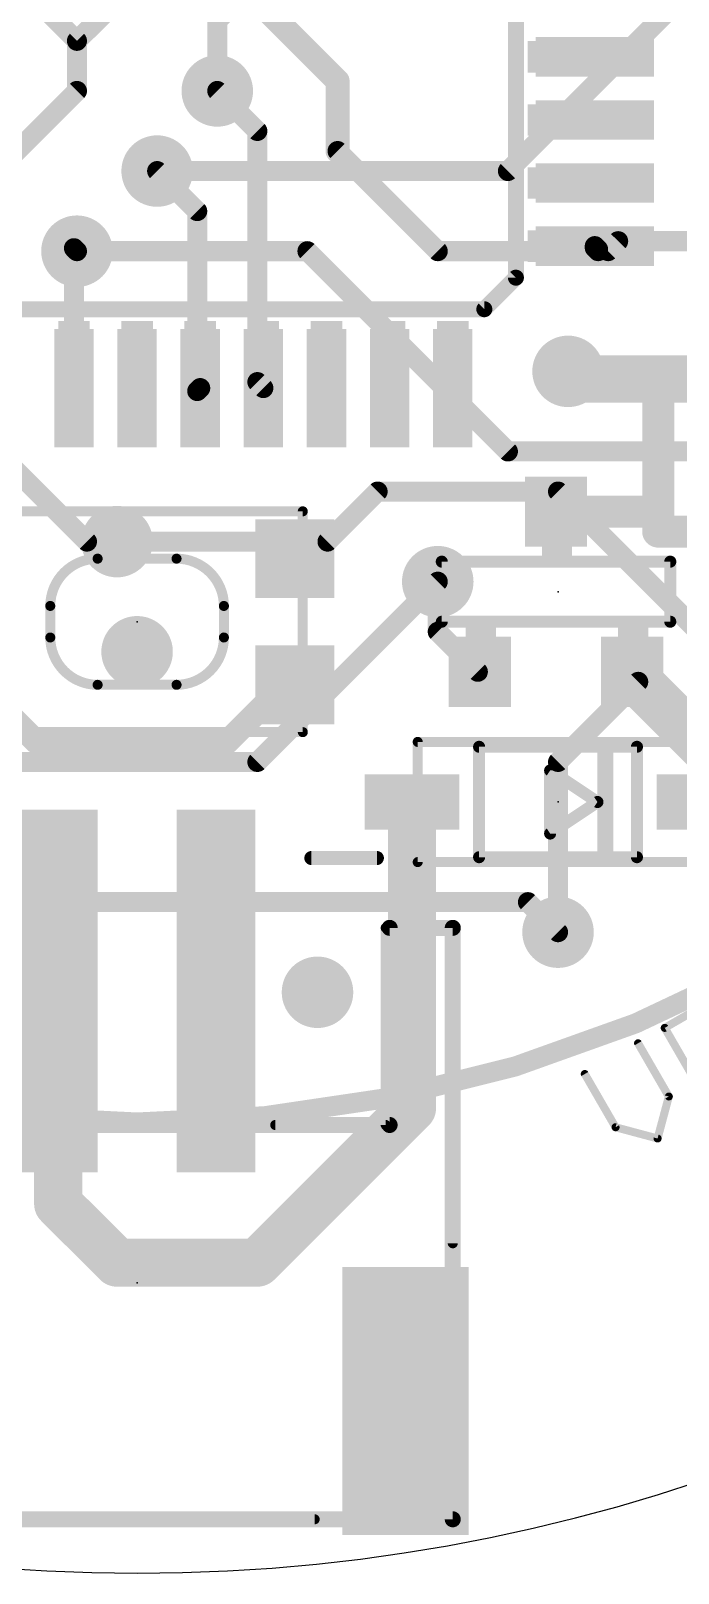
# Model space of a CAD drawing. Extents: x -22.4 to 22.3, y -22.2 to 22.2.
# Drawn here: x -1.35 to 6.86, y -22.23 to -2.67 of the extents above; entities that cross this region are included whole.
import ezdxf

# ---------------------------------------------------------------- set-up
doc = ezdxf.new("R2010")
doc.units = 0
for name, color, linetype in [('1', 12, 'CONTINUOUS'), ('16', 132, 'CONTINUOUS'), ('18', 110, 'CONTINUOUS'), ('20', 53, 'CONTINUOUS'), ('21', 53, 'CONTINUOUS'), ('23', 53, 'CONTINUOUS'), ('51', 53, 'CONTINUOUS')]:
    doc.layers.add(name, color=color, linetype=linetype)

# ---------------------------------------------------------------- blocks, each defined once
blk = doc.blocks.new('RECT')
blk.add_solid([(-0.5, -0.5), (0.5, -0.5), (-0.5, 0.5), (0.5, 0.5)])
blk = doc.blocks.new('ROUNDV')
at = {"const_width": 0.5}
blk.add_lwpolyline([(0, -0.25, 1), (0, 0.25, 1), (0, -0.25)], format="xyb", dxfattribs=at)

msp = doc.modelspace()

# ---------------------------------------------------------------- linework, layer by layer
at = {"layer": '1'}
for points, const_width in [([(-0.762, -2.794), (-4.559, 1.003)], 0.254), ([(-0.762, -2.794), (0.5715, -1.4605)], 0.254), ([(2.54, -3.302), (0.6985, -1.4605)], 0.3048), ([(-0.762, -2.794), (-0.762, -3.429)], 0.254), ([(-0.762, -3.429), (-3.2, -5.867)], 0.254), ([(1.016, -3.429), (1.524, -3.937)], 0.254), ([(2.54, -4.191), (2.54, -3.302)], 0.3048), ([(1.524, -3.937), (1.524, -7.121)], 0.254), ([(3.81, -5.461), (2.54, -4.191)], 0.254), ([(0.254, -4.445), (0.762, -4.953)], 0.254), ([(0.762, -4.953), (0.762, -7.235)], 0.254), ([(5.8, -5.397), (5.8, -5.419)], 0.254), ([(5.8, -5.397), (5.842, -5.439)], 0.254), ([(5.969, -5.461), (6.096, -5.334)], 0.254), ([(6.096, -5.334), (8.128, -5.334)], 0.254), ([(-0.8, -5.423), (-0.8, -7.197)], 0.254), ([(-0.762, -5.461), (-0.8, -5.423)], 0.254), ([(5.842, -5.461), (3.81, -5.461)], 0.254), ([(5.8, -5.419), (5.842, -5.461)], 0.254), ([(5.842, -5.439), (5.842, -5.461)], 0.254), ([(5.842, -5.461), (5.969, -5.461)], 0.254), ([(5.461, -7.178), (5.461, -6.985)], 0.4064), ([(1.524, -7.121), (1.6, -7.197)], 0.254), ([(6.604, -7.178), (5.461, -7.178)], 0.4064), ([(6.604, -7.178), (7.717, -7.178)], 0.4064), ([(6.604, -8.763), (6.604, -7.178)], 0.4064), ([(0.762, -7.235), (0.8, -7.197)], 0.254), ([(0.762, -7.235), (0.762, -7.366)], 0.254), ([(-0.635, -9.144), (-1.6, -8.179)], 0.254), ([(6.604, -8.763), (5.3086, -8.763)], 0.4064), ([(6.604, -9.017), (6.604, -8.763)], 0.4064), ([(7.747, -9.017), (6.604, -9.017)], 0.4064), ([(-0.254, -9.144), (-0.635, -9.144)], 0.254), ([(3.81, -9.652), (3.81, -10.287)], 0.254), ([(3.81, -10.287), (4.318, -10.795)], 0.254), ([(6.2738, -10.795), (6.2738, -10.8458)], 0.6096), ([(6.2738, -10.8458), (6.35, -10.922)], 0.6096), ([(4.318, -10.795), (4.3434, -10.795)], 0.254), ([(6.35, -10.922), (7.184, -11.756)], 0.6096), ([(-2, -10.96), (-1.276, -11.684)], 0.3048), ([(1.143, -11.684), (1.867, -10.96)], 0.3048), ([(1.867, -10.96), (2, -10.96)], 0.3048), ([(2.032, -10.96), (2, -10.96)], 0.3048), ([(2.032, -10.96), (2.032, -11.049)], 0.3048), ([(6.35, -10.922), (5.334, -11.938)], 0.254), ([(-1.276, -11.684), (1.143, -11.684)], 0.3048), ([(5.334, -11.938), (5.334, -12.319)], 0.254), ([(3.484, -12.446), (3.484, -16.328)], 0.6096), ([(5.334, -12.319), (5.3086, -12.319)], 0.254), ([(5.334, -12.319), (5.334, -14.097)], 0.254), ([(-1, -17.542), (-1, -14.842)], 0.6096), ([(3.484, -16.328), (1.524, -18.288)], 0.6096), ([(-0.254, -18.288), (-1, -17.542)], 0.6096), ([(1.524, -18.288), (-0.254, -18.288)], 0.6096)]:
    msp.add_lwpolyline(points, dxfattribs=dict(at, const_width=const_width))
for points, const_width in [([(-16.51, 0, 0.4142), (0, -16.51)], 0.254), ([(0, -16.51, 0.4142), (16.51, 0)], 0.254), ([(-0.6985, -2.794, 1), (-0.8255, -2.794)], 0.127), ([(-0.8069, -2.7491, 1), (-0.7171, -2.8389)], 0.127), ([(-0.8069, -2.8389, 1), (-0.7171, -2.7491)], 0.127), ([(-0.7171, -3.4739, 1), (-0.8069, -3.3841)], 0.127), ([(1.0609, -3.3841, 1), (0.9711, -3.4739)], 0.127), ([(2.6162, -3.302, 1), (2.4638, -3.302)], 0.1524), ([(2.4861, -3.3559, 1), (2.5939, -3.2481)], 0.1524), ([(-0.8255, -3.429, 1), (-0.6985, -3.429)], 0.127), ([(1.5875, -3.937, 1), (1.4605, -3.937)], 0.127), ([(1.4791, -3.9819, 1), (1.5689, -3.8921)], 0.127), ([(2.5849, -4.1461, 1), (2.4951, -4.2359)], 0.127), ([(2.4638, -4.191, 1), (2.6162, -4.191)], 0.1524), ([(0.2989, -4.4001, 1), (0.2091, -4.4899)], 0.127), ([(0.8255, -4.953, 1), (0.6985, -4.953)], 0.127), ([(0.7171, -4.9979, 1), (0.8069, -4.9081)], 0.127), ([(5.8635, -5.397, 1), (5.7365, -5.397)], 0.127), ([(5.8449, -5.3521, 1), (5.7551, -5.4419)], 0.127), ([(6.096, -5.2705, 1), (6.096, -5.3975)], 0.127), ([(6.1409, -5.3789, 1), (6.0511, -5.2891)], 0.127), ([(-0.7365, -5.423, 1), (-0.8635, -5.423)], 0.127), ([(-0.7551, -5.3781, 1), (-0.8449, -5.4679)], 0.127), ([(-0.8069, -5.5059, 1), (-0.7171, -5.4161)], 0.127), ([(3.81, -5.3975, 1), (3.81, -5.5245)], 0.127), ([(3.7651, -5.5059, 1), (3.8549, -5.4161)], 0.127), ([(5.8449, -5.3741, 1), (5.7551, -5.4639)], 0.127), ([(5.7365, -5.419, 1), (5.8635, -5.419)], 0.127), ([(5.9055, -5.439, 1), (5.7785, -5.439)], 0.127), ([(5.842, -5.3975, 1), (5.842, -5.5245)], 0.127), ([(5.7785, -5.461, 1), (5.9055, -5.461)], 0.127), ([(5.7971, -5.4839, 1), (5.8869, -5.3941)], 0.127), ([(5.7971, -5.5059, 1), (5.8869, -5.4161)], 0.127), ([(5.842, -5.5245, 1), (5.842, -5.3975)], 0.127), ([(5.9241, -5.4161, 1), (6.0139, -5.5059)], 0.127), ([(5.969, -5.5245, 1), (5.969, -5.3975)], 0.127), ([(5.5626, -6.985, 1), (5.3594, -6.985)], 0.2032), ([(1.5689, -7.0761, 1), (1.4791, -7.1659)], 0.127), ([(5.461, -7.0764, 1), (5.461, -7.2796)], 0.2032), ([(6.604, -7.0764, 1), (6.604, -7.2796)], 0.2032), ([(6.7056, -7.178, 1), (6.5024, -7.178)], 0.2032), ([(6.604, -7.2796, 1), (6.604, -7.0764)], 0.2032), ([(-0.8635, -7.197, 1), (-0.7365, -7.197)], 0.127), ([(0.8255, -7.235, 1), (0.6985, -7.235)], 0.127), ([(0.7171, -7.1901, 1), (0.8069, -7.2799)], 0.127), ([(0.6985, -7.235, 1), (0.8255, -7.235)], 0.127), ([(0.8449, -7.2419, 1), (0.7551, -7.1521)], 0.127), ([(1.4605, -7.121, 1), (1.5875, -7.121)], 0.127), ([(1.5551, -7.2419, 1), (1.6449, -7.1521)], 0.127), ([(5.3594, -7.178, 1), (5.5626, -7.178)], 0.2032), ([(0.6985, -7.366, 1), (0.8255, -7.366)], 0.127), ([(5.3086, -8.6614, 1), (5.3086, -8.8646)], 0.2032), ([(6.7056, -8.763, 1), (6.5024, -8.763)], 0.2032), ([(6.604, -8.8646, 1), (6.604, -8.6614)], 0.2032), ([(6.5024, -8.763, 1), (6.7056, -8.763)], 0.2032), ([(6.604, -8.9154, 1), (6.604, -9.1186)], 0.2032), ([(6.5024, -9.017, 1), (6.7056, -9.017)], 0.2032), ([(-0.635, -9.0805, 1), (-0.635, -9.2075)], 0.127), ([(-0.6799, -9.1889, 1), (-0.5901, -9.0991)], 0.127), ([(-0.254, -9.2075, 1), (-0.254, -9.0805)], 0.127), ([(3.8735, -9.652, 1), (3.7465, -9.652)], 0.127), ([(3.8549, -10.2421, 1), (3.7651, -10.3319)], 0.127), ([(3.7465, -10.287, 1), (3.8735, -10.287)], 0.127), ([(6.3816, -10.738, 1), (6.166, -10.9536)], 0.3048), ([(6.4262, -10.795, 1), (6.1214, -10.795)], 0.3048), ([(4.318, -10.7315, 1), (4.318, -10.8585)], 0.127), ([(4.2731, -10.8399, 1), (4.3629, -10.7501)], 0.127), ([(4.3434, -10.8585, 1), (4.3434, -10.7315)], 0.127), ([(6.1214, -10.8458, 1), (6.4262, -10.8458)], 0.3048), ([(6.4578, -10.8142, 1), (6.2422, -11.0298)], 0.3048), ([(6.2422, -11.0298, 1), (6.4578, -10.8142)], 0.3048), ([(1.867, -10.8838, 1), (1.867, -11.0362)], 0.1524), ([(1.9209, -11.0139, 1), (1.8131, -10.9061)], 0.1524), ([(2, -10.8838, 1), (2, -11.0362)], 0.1524), ([(2.1082, -10.96, 1), (1.9558, -10.96)], 0.1524), ([(2, -11.0362, 1), (2, -10.8838)], 0.1524), ([(2.032, -11.0362, 1), (2.032, -10.8838)], 0.1524), ([(6.3949, -10.9669, 1), (6.3051, -10.8771)], 0.127), ([(1.9558, -11.049, 1), (2.1082, -11.049)], 0.1524), ([(-1.276, -11.6078, 1), (-1.276, -11.7602)], 0.1524), ([(1.143, -11.7602, 1), (1.143, -11.6078)], 0.1524), ([(-1.3299, -11.7379, 1), (-1.2221, -11.6301)], 0.1524), ([(1.0891, -11.6301, 1), (1.1969, -11.7379)], 0.1524), ([(5.3975, -11.938, 1), (5.2705, -11.938)], 0.127), ([(5.2891, -11.8931, 1), (5.3789, -11.9829)], 0.127), ([(3.6364, -12.446, 1), (3.3316, -12.446)], 0.3048), ([(5.3086, -12.2555, 1), (5.3086, -12.3825)], 0.127), ([(5.3975, -12.319, 1), (5.2705, -12.319)], 0.127), ([(5.2705, -12.319, 1), (5.3975, -12.319)], 0.127), ([(5.334, -12.3825, 1), (5.334, -12.2555)], 0.127), ([(5.2705, -14.097, 1), (5.3975, -14.097)], 0.127), ([(-0.8476, -14.842, 1), (-1.1524, -14.842)], 0.3048), ([(3.5918, -16.4358, 1), (3.3762, -16.2202)], 0.3048), ([(3.3316, -16.328, 1), (3.6364, -16.328)], 0.3048), ([(0, -16.4465, 1), (0, -16.5735)], 0.127), ([(0, -16.5735, 1), (0, -16.4465)], 0.127), ([(-0.8922, -17.4342, 1), (-1.1078, -17.6498)], 0.3048), ([(-1.1524, -17.542, 1), (-0.8476, -17.542)], 0.3048), ([(-0.254, -18.1356, 1), (-0.254, -18.4404)], 0.3048), ([(1.524, -18.4404, 1), (1.524, -18.1356)], 0.3048), ([(-0.3618, -18.3958, 1), (-0.1462, -18.1802)], 0.3048), ([(1.4162, -18.1802, 1), (1.6318, -18.3958)], 0.3048)]:
    msp.add_lwpolyline(points, format="xyb", dxfattribs=dict(at, const_width=const_width))
at = {"layer": '16'}
for points, const_width in [([(-16.51, 0, 0.4142), (0, -16.51)], 0.254), ([(0, -16.51, 0.4142), (16.51, 0)], 0.254), ([(0.9525, -3.429, 1), (1.0795, -3.429)], 0.127), ([(0.254, -4.3815, 1), (0.254, -4.5085)], 0.127), ([(4.6541, -4.4001, 1), (4.7439, -4.4899)], 0.127), ([(4.699, -4.5085, 1), (4.699, -4.3815)], 0.127), ([(-0.762, -5.3975, 1), (-0.762, -5.5245)], 0.127), ([(2.2039, -5.4161, 1), (2.1141, -5.5059)], 0.127), ([(2.159, -5.5245, 1), (2.159, -5.3975)], 0.127), ([(5.461, -6.8834, 1), (5.461, -7.0866)], 0.2032), ([(4.699, -7.9375, 1), (4.699, -8.0645)], 0.127), ([(4.6541, -8.0459, 1), (4.7439, -7.9561)], 0.127), ([(3.048, -8.4455, 1), (3.048, -8.5725)], 0.127), ([(3.0929, -8.5539, 1), (3.0031, -8.4641)], 0.127), ([(5.3789, -8.4641, 1), (5.2891, -8.5539)], 0.127), ([(5.334, -8.5725, 1), (5.334, -8.4455)], 0.127), ([(-0.254, -9.0805, 1), (-0.254, -9.2075)], 0.127), ([(2.3681, -9.0991, 1), (2.4579, -9.1889)], 0.127), ([(2.413, -9.2075, 1), (2.413, -9.0805)], 0.127), ([(3.8549, -9.6969, 1), (3.7651, -9.6071)], 0.127), ([(1.4791, -11.8931, 1), (1.5689, -11.9829)], 0.127), ([(1.524, -12.0015, 1), (1.524, -11.8745)], 0.127), ([(4.9979, -13.6711, 1), (4.9081, -13.7609)], 0.127), ([(4.953, -13.7795, 1), (4.953, -13.6525)], 0.127), ([(5.2891, -14.1419, 1), (5.3789, -14.0521)], 0.127), ([(0, -16.4465, 1), (0, -16.5735)], 0.127), ([(0, -16.5735, 1), (0, -16.4465)], 0.127)]:
    msp.add_lwpolyline(points, format="xyb", dxfattribs=dict(at, const_width=const_width))
for points, const_width in [([(1.016, -2.54), (3.175, -0.381)], 0.254), ([(4.699, -4.445), (7.493, -1.651)], 0.254), ([(1.016, -3.429), (1.016, -2.54)], 0.254), ([(4.699, -4.445), (0.254, -4.445)], 0.254), ([(2.159, -5.461), (-0.762, -5.461)], 0.254), ([(4.699, -8.001), (2.159, -5.461)], 0.254), ([(5.461, -6.985), (12.446, -6.985)], 0.4064), ([(11.303, -8.001), (4.699, -8.001)], 0.254), ([(3.048, -8.509), (2.413, -9.144)], 0.254), ([(5.334, -8.509), (3.048, -8.509)], 0.254), ([(9.525, -12.7), (5.334, -8.509)], 0.254), ([(2.413, -9.144), (-0.254, -9.144)], 0.254), ([(3.81, -9.652), (1.524, -11.938)], 0.254), ([(1.524, -11.938), (-6.223, -11.938)], 0.254), ([(4.953, -13.716), (-6.35, -13.716)], 0.254), ([(5.334, -14.097), (4.953, -13.716)], 0.254)]:
    msp.add_lwpolyline(points, dxfattribs=dict(at, const_width=const_width))
at = {"layer": '20'}
for start, end in [(180, 270), (270, 0)]:
    msp.add_arc((0, 0), 22.225, start, end, dxfattribs=at)
at = {"layer": '21'}
for points, const_width in [([(4.8, 3.003), (4.8, -5.797)], 0.2032), ([(4.8, -5.797), (4.4, -6.197)], 0.2032), ([(4.4, -6.197), (-4.4, -6.197)], 0.2032), ([(-2.1, -8.76), (2.1, -8.76)], 0.127), ([(2.1, -8.76), (2.1, -11.56)], 0.127), ([(-0.5, -9.36), (0.5, -9.36)], 0.127), ([(3.8608, -10.16), (3.8608, -9.398)], 0.1524), ([(3.8608, -9.398), (6.7564, -9.398)], 0.1524), ([(6.7564, -9.398), (6.7564, -10.16)], 0.1524), ([(-1.1, -10.36), (-1.1, -9.96)], 0.127), ([(1.1, -9.96), (1.1, -10.36)], 0.127), ([(6.7564, -10.16), (3.8608, -10.16)], 0.1524), ([(0.5, -10.96), (-0.5, -10.96)], 0.127), ([(2.1, -11.56), (-2.1, -11.56)], 0.127), ([(3.556, -13.208), (3.556, -11.684)], 0.127), ([(3.556, -11.684), (7.112, -11.684)], 0.127), ([(2.2082, -13.1567), (3.0386, -13.1567)], 0.1778), ([(7.112, -13.208), (3.556, -13.208)], 0.127), ([(3.15, -16.542), (3.15, -14.042)], 0.127), ([(3.15, -14.042), (4, -14.042)], 0.127), ([(4, -14.042), (4, -18.042)], 0.127), ([(1.75, -16.542), (3.15, -16.542)], 0.127), ([(2.25, -21.542), (-2.25, -21.542)], 0.127)]:
    msp.add_lwpolyline(points, dxfattribs=dict(at, const_width=const_width))
for points, const_width in [([(4.7492, -5.797, 1), (4.8508, -5.797)], 0.1016), ([(4.8359, -5.8329, 1), (4.7641, -5.7611)], 0.1016), ([(4.3641, -6.1611, 1), (4.4359, -6.2329)], 0.1016), ([(4.4, -6.2478, 1), (4.4, -6.1462)], 0.1016), ([(2.1318, -8.76, 1), (2.0682, -8.76)], 0.0635), ([(2.1, -8.7918, 1), (2.1, -8.7282)], 0.0635), ([(-0.5, -9.36, 0.4142), (-1.1, -9.96)], 0.127), ([(-0.5, -9.3283, 1), (-0.5, -9.3918)], 0.0635), ([(-0.5, -9.3918, 1), (-0.5, -9.3283)], 0.0635), ([(1.1, -9.96, 0.4142), (0.5, -9.36)], 0.127), ([(0.5, -9.3283, 1), (0.5, -9.3918)], 0.0635), ([(0.5, -9.3918, 1), (0.5, -9.3283)], 0.0635), ([(3.8989, -9.398, 1), (3.8227, -9.398)], 0.0762), ([(3.8608, -9.3599, 1), (3.8608, -9.4361)], 0.0762), ([(6.7945, -9.398, 1), (6.7183, -9.398)], 0.0762), ([(6.7564, -9.4361, 1), (6.7564, -9.3599)], 0.0762), ([(-1.0683, -9.96, 1), (-1.1318, -9.96)], 0.0635), ([(-1.1318, -9.96, 1), (-1.0683, -9.96)], 0.0635), ([(1.1318, -9.96, 1), (1.0683, -9.96)], 0.0635), ([(1.0683, -9.96, 1), (1.1318, -9.96)], 0.0635), ([(3.8608, -10.1219, 1), (3.8608, -10.1981)], 0.0762), ([(3.8227, -10.16, 1), (3.8989, -10.16)], 0.0762), ([(6.7183, -10.16, 1), (6.7945, -10.16)], 0.0762), ([(6.7564, -10.1981, 1), (6.7564, -10.1219)], 0.0762), ([(-1.1, -10.36, 0.4142), (-0.5, -10.96)], 0.127), ([(-1.0683, -10.36, 1), (-1.1318, -10.36)], 0.0635), ([(-1.1318, -10.36, 1), (-1.0683, -10.36)], 0.0635), ([(0.5, -10.96, 0.4142), (1.1, -10.36)], 0.127), ([(1.1318, -10.36, 1), (1.0683, -10.36)], 0.0635), ([(1.0683, -10.36, 1), (1.1318, -10.36)], 0.0635), ([(-0.5, -10.9283, 1), (-0.5, -10.9918)], 0.0635), ([(-0.5, -10.9918, 1), (-0.5, -10.9283)], 0.0635), ([(0.5, -10.9283, 1), (0.5, -10.9918)], 0.0635), ([(0.5, -10.9918, 1), (0.5, -10.9283)], 0.0635), ([(2.0682, -11.56, 1), (2.1318, -11.56)], 0.0635), ([(2.1, -11.5918, 1), (2.1, -11.5282)], 0.0635), ([(3.5878, -11.684, 1), (3.5242, -11.684)], 0.0635), ([(3.556, -11.6523, 1), (3.556, -11.7158)], 0.0635), ([(2.2082, -13.1122, 1), (2.2082, -13.2011)], 0.0889), ([(3.0386, -13.2011, 1), (3.0386, -13.1122)], 0.0889), ([(3.556, -13.1762, 1), (3.556, -13.2398)], 0.0635), ([(3.5242, -13.208, 1), (3.5878, -13.208)], 0.0635), ([(3.15, -14.0102, 1), (3.15, -14.0738)], 0.0635), ([(3.1818, -14.042, 1), (3.1183, -14.042)], 0.0635), ([(4.0317, -14.042, 1), (3.9682, -14.042)], 0.0635), ([(4, -14.0738, 1), (4, -14.0102)], 0.0635), ([(1.75, -16.5103, 1), (1.75, -16.5738)], 0.0635), ([(3.1183, -16.542, 1), (3.1818, -16.542)], 0.0635), ([(3.15, -16.5738, 1), (3.15, -16.5103)], 0.0635), ([(3.9682, -18.042, 1), (4.0317, -18.042)], 0.0635), ([(2.25, -21.5738, 1), (2.25, -21.5103)], 0.0635)]:
    msp.add_lwpolyline(points, format="xyb", dxfattribs=dict(at, const_width=const_width))
at = {"layer": '23'}
for p in [(5.334, -9.779), (0, -10.16), (5.334, -12.446), (0, -18.542)]:
    msp.add_point(p, dxfattribs=at)
at = {"layer": '51'}
for points, const_width in [([(4.334, -13.146), (4.334, -11.746)], 0.1524), ([(4.334, -11.746), (6.334, -11.746)], 0.1524), ([(6.334, -11.746), (6.334, -13.146)], 0.1524), ([(5.234, -12.846), (5.234, -12.046)], 0.1524), ([(5.234, -12.046), (5.834, -12.446)], 0.1524), ([(5.834, -12.446), (5.234, -12.846)], 0.1524), ([(6.334, -13.146), (4.334, -13.146)], 0.1524), ([(3.2, -16.542), (3.2, -14.042)], 0.2032), ([(3.2, -14.042), (4, -14.042)], 0.2032), ([(4, -14.042), (4, -21.542)], 0.2032), ([(6.686, -15.3105), (7.1923, -15.0182)], 0.1016), ([(7.2707, -16.3233), (6.686, -15.3105)], 0.1016), ([(6.7382, -16.1806), (6.3484, -15.5054)], 0.1016), ([(5.6732, -15.8952), (6.063, -16.5704)], 0.1016), ([(6.5955, -16.7131), (6.7382, -16.1806)], 0.1016), ([(-3.2, -16.542), (3.2, -16.542)], 0.2032), ([(6.063, -16.5704), (6.5955, -16.7131)], 0.1016), ([(4, -21.542), (-4, -21.542)], 0.2032)]:
    msp.add_lwpolyline(points, dxfattribs=dict(at, const_width=const_width))
for points, const_width in [([(4.3721, -11.746, 1), (4.2959, -11.746)], 0.0762), ([(4.334, -11.7079, 1), (4.334, -11.7841)], 0.0762), ([(6.3721, -11.746, 1), (6.2959, -11.746)], 0.0762), ([(6.334, -11.7841, 1), (6.334, -11.7079)], 0.0762), ([(5.2721, -12.046, 1), (5.1959, -12.046)], 0.0762), ([(5.2551, -12.0143, 1), (5.2129, -12.0777)], 0.0762), ([(5.8551, -12.4777, 1), (5.8129, -12.4143)], 0.0762), ([(5.8129, -12.4777, 1), (5.8551, -12.4143)], 0.0762), ([(5.2129, -12.8143, 1), (5.2551, -12.8777)], 0.0762), ([(5.1959, -12.846, 1), (5.2721, -12.846)], 0.0762), ([(4.334, -13.1079, 1), (4.334, -13.1841)], 0.0762), ([(6.334, -13.1841, 1), (6.334, -13.1079)], 0.0762), ([(4.2959, -13.146, 1), (4.3721, -13.146)], 0.0762), ([(6.2959, -13.146, 1), (6.3721, -13.146)], 0.0762), ([(3.2508, -14.042, 1), (3.1492, -14.042)], 0.1016), ([(3.2, -13.9912, 1), (3.2, -14.0928)], 0.1016), ([(4.0508, -14.042, 1), (3.9492, -14.042)], 0.1016), ([(4, -14.0928, 1), (4, -13.9912)], 0.1016), ([(6.708, -15.2978, 1), (6.664, -15.3232)], 0.0508), ([(6.6733, -15.2885, 1), (6.6987, -15.3325)], 0.0508), ([(6.3704, -15.4927, 1), (6.3264, -15.5181)], 0.0508), ([(5.6952, -15.8825, 1), (5.6512, -15.9079)], 0.0508), ([(6.7627, -16.1872, 1), (6.7137, -16.174)], 0.0508), ([(6.7162, -16.1933, 1), (6.7602, -16.1679)], 0.0508), ([(3.1492, -16.542, 1), (3.2508, -16.542)], 0.1016), ([(3.2, -16.5928, 1), (3.2, -16.4912)], 0.1016), ([(6.0696, -16.5458, 1), (6.0565, -16.5949)], 0.0508), ([(6.041, -16.5831, 1), (6.085, -16.5577)], 0.0508), ([(6.571, -16.7065, 1), (6.6201, -16.7196)], 0.0508), ([(6.5889, -16.7376, 1), (6.6021, -16.6885)], 0.0508), ([(3.9492, -21.542, 1), (4.0508, -21.542)], 0.1016), ([(4, -21.5928, 1), (4, -21.4912)], 0.1016)]:
    msp.add_lwpolyline(points, format="xyb", dxfattribs=dict(at, const_width=const_width))

# ---------------------------------------------------------------- block references
at = {"layer": '1'}
for p, xscale, yscale, rotation in [((5.8, -2.997), 0.5, 1.5, 270), ((5.8, -3.797), 0.5, 1.5, 270), ((5.8, -4.597), 0.5, 1.5, 270), ((5.8, -5.397), 0.5, 1.5, 270), ((-0.8, -7.197), 1.5, 0.5, 270), ((0, -7.197), 1.5, 0.5, 270), ((0.8, -7.197), 1.5, 0.5, 270), ((1.6, -7.197), 1.5, 0.5, 270), ((2.4, -7.197), 1.5, 0.5, 270), ((3.2, -7.197), 1.5, 0.5, 270), ((4, -7.197), 1.5, 0.5, 270), ((5.3086, -8.763), 0.7874, 0.889, 180), ((4.3434, -10.795), 0.7874, 0.889, 180), ((6.2738, -10.795), 0.7874, 0.889, 180), ((3.484, -12.446), 1.2, 0.7, 180), ((7.184, -12.446), 1.2, 0.7, 180), ((3.4, -20.042), 3.4, 1.6, 270)]:
    msp.add_blockref('RECT', p, dxfattribs=dict(at, xscale=xscale, yscale=yscale, rotation=rotation))
at = {"layer": '1', "rotation": 180}
for p in [(2, -9.36), (2, -10.96)]:
    msp.add_blockref('RECT', p, dxfattribs=at)
at = {"layer": '1', "yscale": 4.6, "rotation": 180}
for p in [(-1, -14.842), (1, -14.842)]:
    msp.add_blockref('RECT', p, dxfattribs=at)
at = {"layer": '18', "xscale": 0.9064, "yscale": 0.9064}
for p in [(1.016, -3.429), (1.016, -3.429), (0.254, -4.445), (0.254, -4.445), (-0.762, -5.461), (-0.762, -5.461), (5.461, -6.985), (5.461, -6.985), (-0.254, -9.144), (-0.254, -9.144), (3.81, -9.652), (3.81, -9.652), (0, -10.541), (0, -10.541), (5.334, -14.097), (5.334, -14.097), (2.286, -14.859), (2.286, -14.859)]:
    msp.add_blockref('ROUNDV', p, dxfattribs=at)
at = {"layer": '51'}
for p, xscale, yscale, rotation in [((5.5251, -2.9971), 0.4001, 1.1501, 270), ((5.5251, -3.7969), 0.4, 1.1501, 270), ((5.5251, -4.597), 0.4, 1.1501, 270), ((5.5251, -5.397), 0.3998, 1.1501, 270), ((-0.8, -6.9221), 1.1501, 0.4001, 270), ((0, -6.9221), 1.1501, 0.3998, 270), ((0.8, -6.9221), 1.1501, 0.4001, 270), ((1.6, -6.9221), 1.1501, 0.4001, 270), ((2.3999, -6.9221), 1.1501, 0.4, 270), ((3.2, -6.9221), 1.1501, 0.4, 270), ((4, -6.9221), 1.1501, 0.3998, 270), ((5.3213, -9.0932), 0.381, 0.508, 180), ((4.3561, -10.4648), 0.381, 0.508, 180), ((6.2865, -10.4648), 0.381, 0.508, 180), ((5.934, -12.446), 0.2, 1.4, 180)]:
    msp.add_blockref('RECT', p, dxfattribs=dict(at, xscale=xscale, yscale=yscale, rotation=rotation))

doc.saveas('drawing.dxf')
